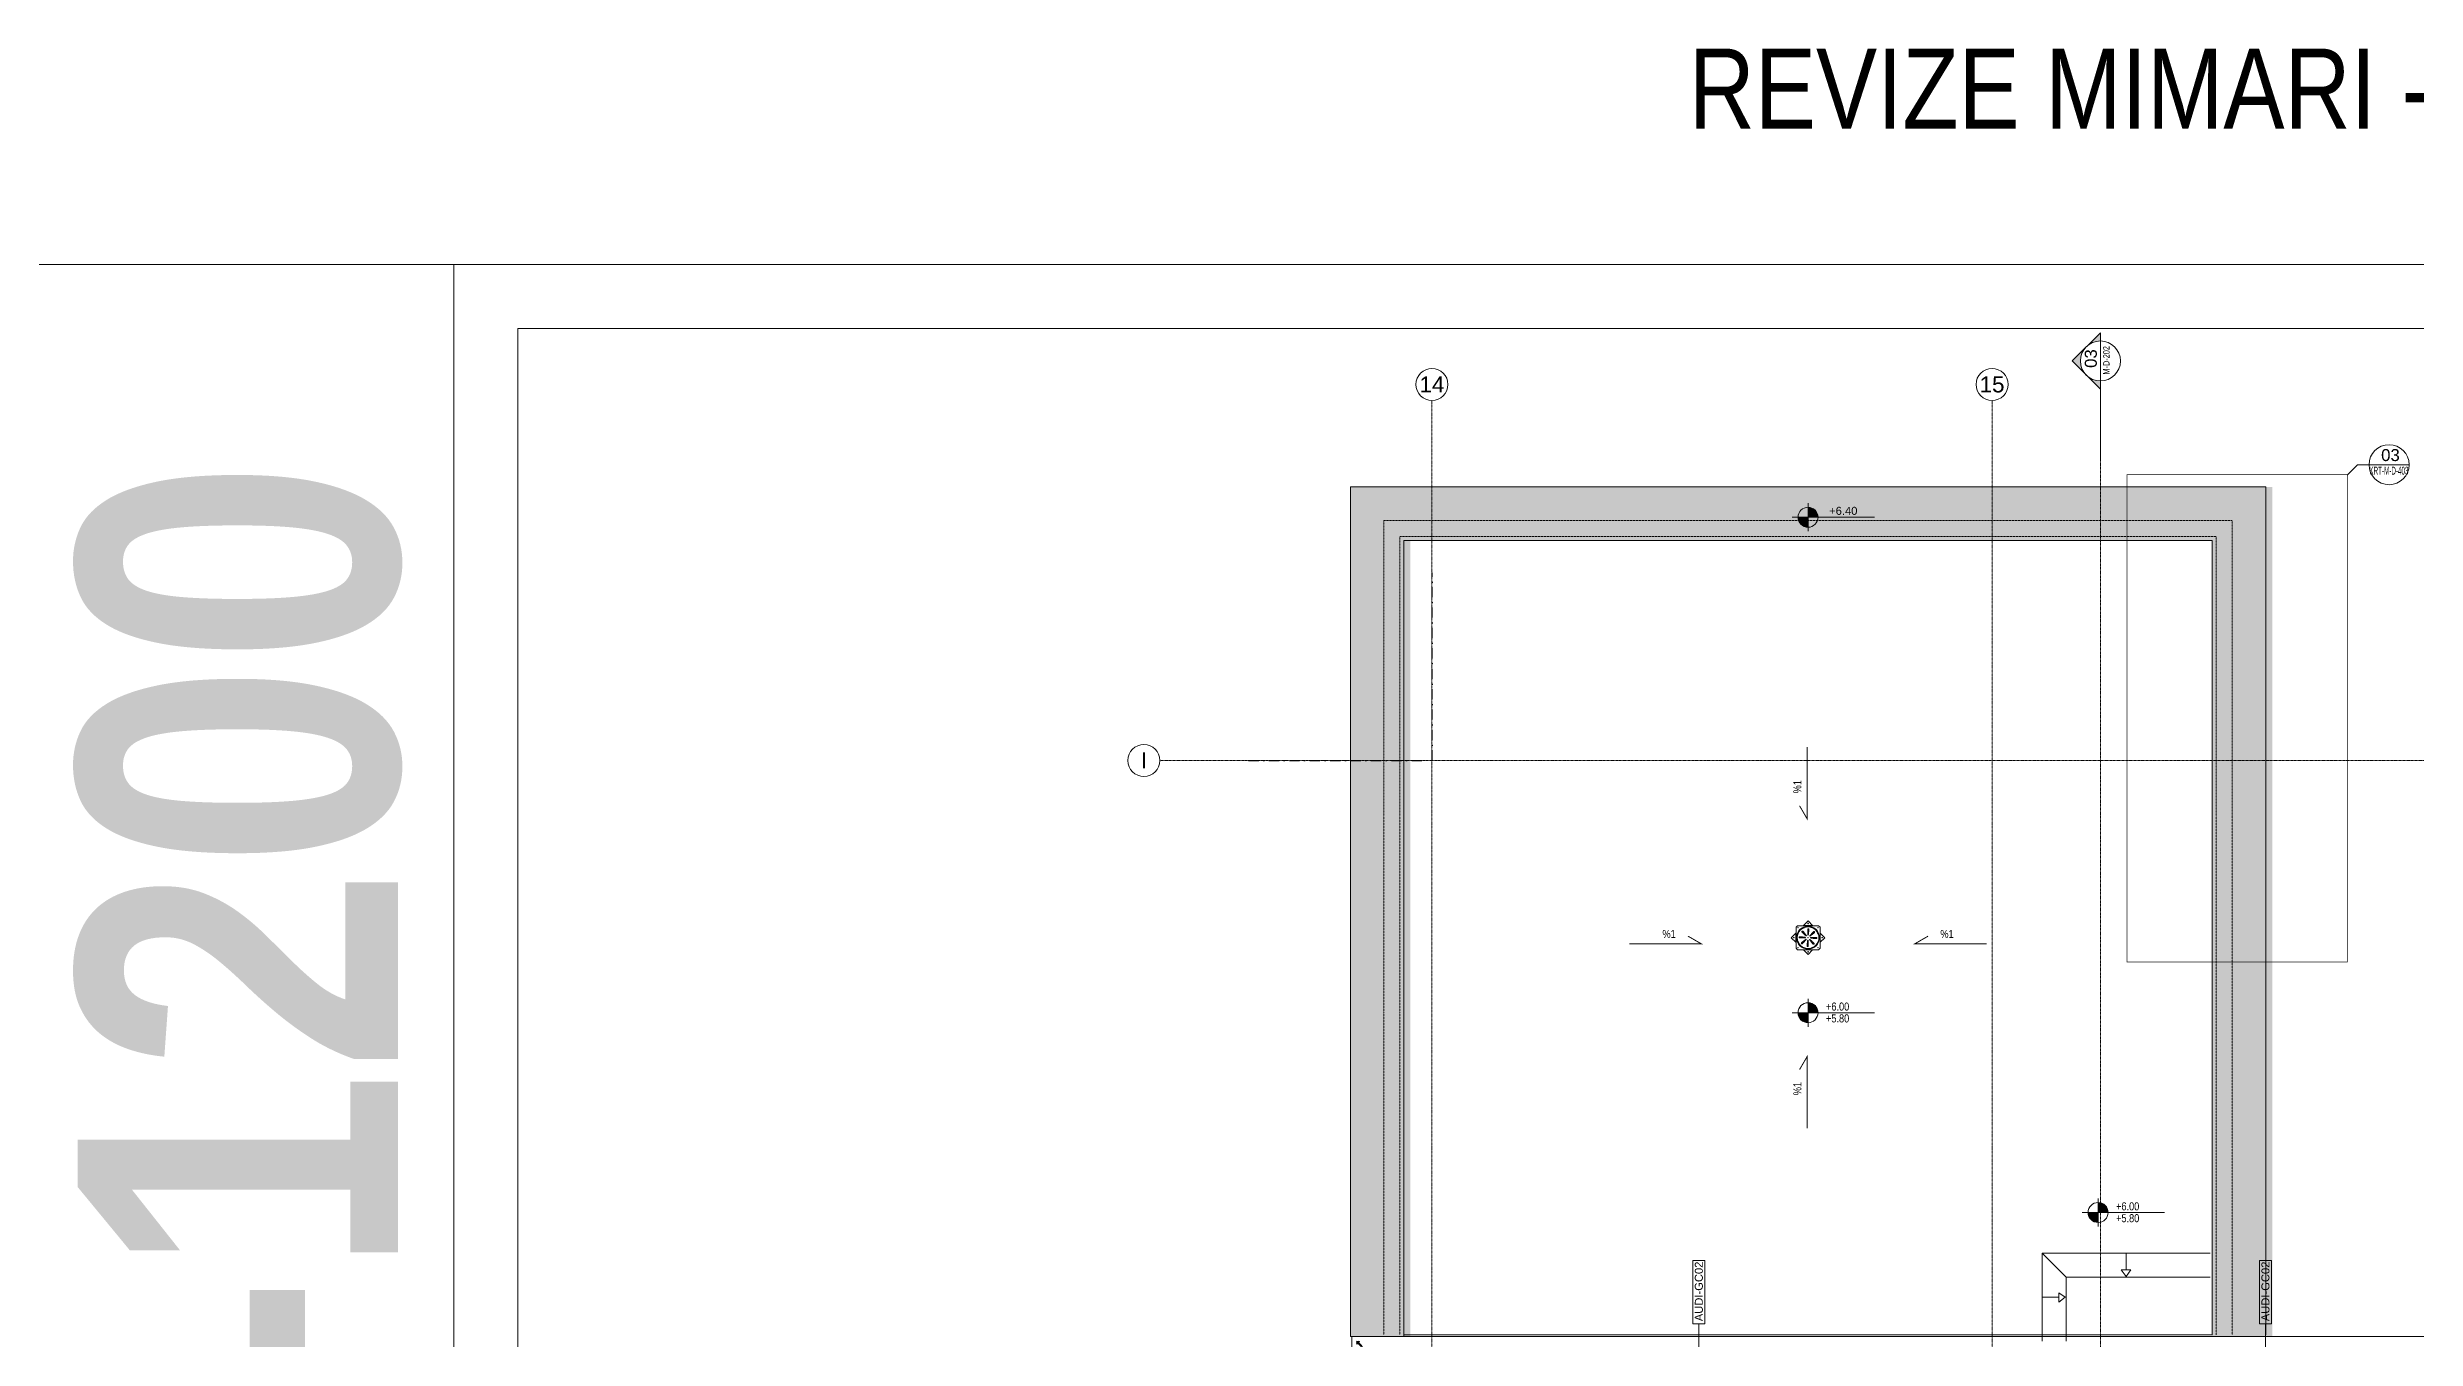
# Model space of a CAD drawing. Extents: x -1133 to 23780, y -1311 to 8245.
# Drawn here: x 5437 to 8397, y 2862 to 4476 of the extents above; entities that cross this region are included whole.
import ezdxf
from ezdxf.enums import TextEntityAlignment as Align
from ezdxf.xclip import XClip

# ---------------------------------------------------------------- set-up
doc = ezdxf.new("R2010")
doc.units = 0
doc.header["$MEASUREMENT"] = 0
doc.header["$XCLIPFRAME"] = 0
for name, pattern in [('DASHDOT', [25.4, 12.7, -6.35, 0, -6.35]), ('DASHDOT2', [0.5, 0.25, -0.125, 0, -0.125]), ('DOT2', [0.125, 0, -0.125]), ('HIDDEN', [0.375, 0.25, -0.125]), ('HIDDEN2', [4.7625, 3.175, -1.5875])]:
    doc.linetypes.add(name, pattern=pattern)
doc.layers.get('0').update_dxf_attribs({"color": 9, "lineweight": 9})
for name, color, linetype, lineweight in [('06C', 9, 'Continuous', 9), ('06D', 9, 'Continuous', 9), ('10', 9, 'Continuous', 9), ('20', 9, 'DOT2', 9), ('21', 9, 'Continuous', 9), ('22', 8, 'Continuous', 9), ('24', 9, 'DASHDOT2', 9), ('35', 9, 'Continuous', 9), ('40A', 9, 'Continuous', 9), ('E-KABLO', 7, 'Continuous', 30), ('GEB-BEZUG', 9, 'Continuous', 25)]:
    doc.layers.add(name, color=color, linetype=linetype, lineweight=lineweight)
doc.styles.add('Arial', font='arial.ttf', dxfattribs={"height": 2.5})
doc.styles.add('MuuM_TEXT-BOLD', font='ARIALNB.TTF')
doc.styles.add('MuuM_TEXT-ITALIC', font='ARIALNI.TTF')
doc.styles.add('MuuM_TEXT-STANDART', font='ARIALN.TTF')

# ---------------------------------------------------------------- blocks, each defined once
blk = doc.blocks.new('Einfügepunkt')
at = {"layer": 'GEB-BEZUG'}
for p, q in [((-1, -1), (1, 1)), ((-1, 1), (1, -1))]:
    blk.add_line(p, q, dxfattribs=at)
blk = doc.blocks.new('p-suzgec')
at = {"ltscale": 25}
for p, q in [((-21.1, 0), (-15.5, 5.7)), ((-15.5, -5.7), (-21.1, 0)), ((-15.5, 5.7), (-15.2, 5.9)), ((-15.5, -5.7), (-15.5, 5.7)), ((-13.2, 15), (-15.2, 13)), ((-15.2, 13), (-15.2, -13)), ((12.8, 15), (-13.2, 15)), ((-10.5, 1.2), (-3.4, 0.3)), ((-6.1, 15), (-5.9, 15.2)), ((-5.9, 12.3), (-6, 12.5)), ((-5.9, 15.2), (-0.2, 20.9)), ((-5.9, 15.2), (5.4, 15.2)), ((-5.8, 12), (-5.9, 12.3)), ((-5.1, 12.9), (-5, 12.7)), ((-5, 12.7), (-4.8, 12.4)), ((-3.3, 0.2), (-3.4, 0.3)), ((-0.2, 0), (-0.5, 0)), ((-0.2, 20.9), (5.4, 15.2)), ((-0.2, 0), (-0.2, 0.2)), ((-0.2, 0), (0, 0)), ((-0.2, 0), (-0.2, -0.2)), ((0.9, 10.2), (0, 3.1)), ((0, 3), (0, 3.1)), ((5.4, 15.2), (5.6, 15)), ((12.1, 5.6), (12.3, 5.7)), ((12.6, 4.8), (12.5, 4.7)), ((14.8, 13), (12.8, 15)), ((14.8, -13), (14.8, 13)), ((14.8, 5.9), (15, 5.7)), ((15, 5.7), (15, -5.7)), ((15, 5.7), (20.6, 0)), ((20.6, 0), (15, -5.7)), ((-15.2, -5.9), (-15.5, -5.7)), ((-15.2, -13), (-13.2, -15)), ((-13.2, -15), (12.8, -15)), ((-13.1, -4.8), (-13, -4.7)), ((-13, -4.7), (-12.6, -4.6)), ((-12.6, -5.6), (-12.8, -5.7)), ((-12.2, -5.5), (-12.6, -5.6)), ((-5.9, -15.2), (-6.1, -15)), ((5.4, -15.2), (-5.9, -15.2)), ((-0.2, -20.9), (-5.9, -15.2)), ((-1.4, -10.2), (-0.5, -3.1)), ((-0.5, -3), (-0.5, -3.1)), ((5.4, -15.2), (-0.2, -20.9)), ((2.8, -0.2), (2.9, -0.3)), ((10, -1.2), (2.9, -0.3)), ((4.5, -12.7), (4.3, -12.4)), ((4.6, -12.9), (4.5, -12.7)), ((5.3, -12), (5.4, -12.3)), ((5.4, -12.3), (5.5, -12.5)), ((5.6, -15), (5.4, -15.2)), ((12.8, -15), (14.8, -13)), ((15, -5.7), (14.8, -5.9))]:
    blk.add_line(p, q, dxfattribs=at)
for centre, radius in [((-17.9, 0), 0.4), ((-17.9, 0), 0.358), ((-0.2, 0), 14.3), ((-12.8, 12.5), 0.3), ((-0.2, 17.7), 0.4), ((-0.2, 17.7), 0.358), ((12.2, 12.5), 0.3), ((17.4, 0), 0.4), ((17.4, 0), 0.358), ((-12.8, -12.5), 0.3), ((-0.2, -17.7), 0.4), ((-0.2, -17.7), 0.358), ((12.2, -12.5), 0.3)]:
    blk.add_circle(centre, radius, dxfattribs=at)
for radius, start, end in [(13.5, 114.6147, 200.3853), (13.8, 110.4176, 114.5824), (13.7, 110.4084, 114.5916), (13.3, 110.3378, 114.6622), (13.2, 110.3292, 114.6708), (13.5, 24.6147, 110.3853), (13.6, 294.6147, 20.3853), (13.2, 20.3292, 24.6708), (13.3, 20.3378, 24.6622), (13.7, 20.4084, 24.5916), (13.8, 20.4176, 24.5824), (13.7, 200.4084, 204.5916), (13.8, 200.4176, 204.5824), (13.3, 200.3378, 204.6622), (13.2, 200.3292, 204.6708), (13.5, 204.6147, 290.3853), (13.2, 290.3292, 294.6708), (13.3, 290.3378, 294.6622), (13.7, 290.4084, 294.5916), (13.8, 290.4176, 294.5824)]:
    blk.add_arc((-0.2, 0), radius, start, end, dxfattribs=at)
for points, knots in [([(-10.5, -0.3), (-10.6, -0.3), (-10.7, -0.3), (-10.9, -0.2), (-11, -0.2), (-11.1, 0), (-11.2, 0.1), (-11.2, 0.3), (-11.2, 0.4), (-11.2, 0.6), (-11.2, 0.7), (-11.1, 0.9), (-11.1, 1), (-10.9, 1.1), (-10.8, 1.1), (-10.6, 1.2), (-10.5, 1.2), (-10.4, 1.2)], [2.169268, 2.169268, 2.169268, 2.169268, 2.468107, 2.468107, 2.768207, 2.768207, 3.065525, 3.065525, 3.362844, 3.362844, 3.660162, 3.660162, 3.95748, 3.95748, 4.257581, 4.257581, 4.55635, 4.55635, 4.55635, 4.55635]), ([(-7.7, 7), (-7.8, 7.1), (-7.8, 7.2), (-7.9, 7.4), (-7.9, 7.5), (-7.9, 7.7), (-7.9, 7.8), (-7.8, 8), (-7.8, 8), (-7.6, 8.2), (-7.5, 8.2), (-7.3, 8.3), (-7.2, 8.3), (-7, 8.3), (-6.9, 8.3), (-6.7, 8.2), (-6.6, 8.1), (-6.6, 8)], [2.169268, 2.169268, 2.169268, 2.169268, 2.468107, 2.468107, 2.768207, 2.768207, 3.065525, 3.065525, 3.362844, 3.362844, 3.660162, 3.660162, 3.95748, 3.95748, 4.257581, 4.257581, 4.55635, 4.55635, 4.55635, 4.55635]), ([(-3.5, 0.4), (-3.5, 0.4), (-3.5, 0.4), (-3.5, 0.4), (-3.4, 0.4), (-3.4, 0.4), (-3.4, 0.3), (-3.3, 0.3), (-3.3, 0.3), (-3.3, 0.3), (-3.3, 0.2), (-3.2, 0.2), (-3.2, 0.1), (-3.3, 0.1), (-3.3, 0), (-3.3, 0), (-3.3, -0.1), (-3.4, -0.1), (-3.4, -0.1), (-3.5, -0.1), (-3.5, -0.1), (-3.5, -0.1), (-3.5, -0.1)], [-0.0013985, -0.0013985, -0.0013985, -0.0013985, 0, 0, 0, 0.0909291, 0.0909291, 0.1818582, 0.1818582, 0.2711248, 0.2711248, 0.3603915, 0.3603915, 0.4496581, 0.4496581, 0.5389247, 0.5389247, 0.6298538, 0.6298538, 0.7207829, 0.7207829, 0.7401198, 0.7401198, 0.7401198, 0.7401198]), ([(-2.2, 2.6), (-2.2, 2.6), (-2.2, 2.6), (-2.2, 2.6), (-2.2, 2.5), (-2.2, 2.5), (-2.2, 2.4), (-2.2, 2.4), (-2.2, 2.3), (-2.2, 2.3), (-2.2, 2.3), (-2.3, 2.2), (-2.3, 2.2), (-2.3, 2.2), (-2.4, 2.2), (-2.4, 2.1), (-2.5, 2.1), (-2.5, 2.2), (-2.6, 2.2), (-2.6, 2.2), (-2.6, 2.2), (-2.6, 2.2), (-2.6, 2.2)], [-0.0013985, -0.0013985, -0.0013985, -0.0013985, 0, 0, 0, 0.0909291, 0.0909291, 0.1818582, 0.1818582, 0.2711248, 0.2711248, 0.3603915, 0.3603915, 0.4496581, 0.4496581, 0.5389247, 0.5389247, 0.6298538, 0.6298538, 0.7207829, 0.7207829, 0.7401198, 0.7401198, 0.7401198, 0.7401198]), ([(-0.6, 10.2), (-0.6, 10.3), (-0.5, 10.4), (-0.5, 10.6), (-0.4, 10.7), (-0.3, 10.8), (-0.2, 10.9), (0, 11), (0.1, 11), (0.3, 11), (0.4, 11), (0.6, 10.9), (0.7, 10.8), (0.8, 10.7), (0.9, 10.6), (0.9, 10.4), (1, 10.3), (0.9, 10.2)], [2.169268, 2.169268, 2.169268, 2.169268, 2.468107, 2.468107, 2.768207, 2.768207, 3.065525, 3.065525, 3.362844, 3.362844, 3.660162, 3.660162, 3.95748, 3.95748, 4.257581, 4.257581, 4.55635, 4.55635, 4.55635, 4.55635]), ([(0.1, 3.2), (0.1, 3.2), (0.1, 3.2), (0.1, 3.2), (0.1, 3.2), (0.1, 3.2), (0.1, 3.1), (0.1, 3.1), (0, 3), (0, 3), (-0.1, 3), (-0.1, 3), (-0.2, 3), (-0.2, 3), (-0.2, 3), (-0.3, 3), (-0.3, 3.1), (-0.3, 3.1), (-0.4, 3.2), (-0.4, 3.2), (-0.4, 3.2), (-0.4, 3.3), (-0.4, 3.3)], [-0.0013985, -0.0013985, -0.0013985, -0.0013985, 0, 0, 0, 0.0909291, 0.0909291, 0.1818582, 0.1818582, 0.2711248, 0.2711248, 0.3603915, 0.3603915, 0.4496581, 0.4496581, 0.5389247, 0.5389247, 0.6298538, 0.6298538, 0.7207829, 0.7207829, 0.7401198, 0.7401198, 0.7401198, 0.7401198]), ([(2.3, 2), (2.3, 2), (2.3, 2), (2.3, 2), (2.3, 2), (2.2, 2), (2.2, 1.9), (2.2, 1.9), (2.1, 1.9), (2.1, 2), (2, 2), (2, 2), (1.9, 2), (1.9, 2.1), (1.9, 2.1), (1.9, 2.2), (1.9, 2.2), (1.9, 2.3), (1.9, 2.3), (1.9, 2.3), (2, 2.4), (2, 2.4), (2, 2.4)], [-0.0013985, -0.0013985, -0.0013985, -0.0013985, 0, 0, 0, 0.0909291, 0.0909291, 0.1818582, 0.1818582, 0.2711248, 0.2711248, 0.3603915, 0.3603915, 0.4496581, 0.4496581, 0.5389247, 0.5389247, 0.6298538, 0.6298538, 0.7207829, 0.7207829, 0.7401198, 0.7401198, 0.7401198, 0.7401198]), ([(3, -0.4), (3, -0.4), (3, -0.4), (3, -0.4), (2.9, -0.4), (2.9, -0.4), (2.9, -0.3), (2.8, -0.3), (2.8, -0.3), (2.8, -0.3), (2.8, -0.2), (2.7, -0.2), (2.7, -0.1), (2.8, -0.1), (2.8, 0), (2.8, 0), (2.8, 0.1), (2.9, 0.1), (2.9, 0.1), (3, 0.1), (3, 0.1), (3, 0.1), (3, 0.1)], [-0.0013985, -0.0013985, -0.0013985, -0.0013985, 0, 0, 0, 0.0909291, 0.0909291, 0.1818582, 0.1818582, 0.2711248, 0.2711248, 0.3603915, 0.3603915, 0.4496581, 0.4496581, 0.5389247, 0.5389247, 0.6298538, 0.6298538, 0.7207829, 0.7207829, 0.7401198, 0.7401198, 0.7401198, 0.7401198]), ([(6.8, 7.4), (6.8, 7.5), (6.9, 7.6), (7.1, 7.7), (7.2, 7.7), (7.4, 7.7), (7.5, 7.7), (7.7, 7.6), (7.8, 7.5), (7.9, 7.4), (8, 7.3), (8.1, 7.1), (8.1, 7), (8, 6.8), (8, 6.7), (7.9, 6.5), (7.8, 6.4), (7.8, 6.3)], [2.169268, 2.169268, 2.169268, 2.169268, 2.468107, 2.468107, 2.768207, 2.768207, 3.065525, 3.065525, 3.362844, 3.362844, 3.660162, 3.660162, 3.95748, 3.95748, 4.257581, 4.257581, 4.55635, 4.55635, 4.55635, 4.55635]), ([(10, 0.3), (10.1, 0.3), (10.2, 0.3), (10.4, 0.2), (10.5, 0.2), (10.6, 0), (10.7, -0.1), (10.7, -0.3), (10.7, -0.4), (10.7, -0.6), (10.7, -0.7), (10.6, -0.9), (10.6, -1), (10.4, -1.1), (10.3, -1.1), (10.1, -1.2), (10, -1.2), (9.9, -1.2)], [2.169268, 2.169268, 2.169268, 2.169268, 2.468107, 2.468107, 2.768207, 2.768207, 3.065525, 3.065525, 3.362844, 3.362844, 3.660162, 3.660162, 3.95748, 3.95748, 4.257581, 4.257581, 4.55635, 4.55635, 4.55635, 4.55635]), ([(-7.3, -7.4), (-7.3, -7.5), (-7.4, -7.6), (-7.6, -7.7), (-7.7, -7.7), (-7.9, -7.7), (-8, -7.7), (-8.2, -7.6), (-8.3, -7.5), (-8.4, -7.4), (-8.5, -7.3), (-8.6, -7.1), (-8.6, -7), (-8.5, -6.8), (-8.5, -6.7), (-8.4, -6.5), (-8.3, -6.4), (-8.3, -6.3)], [2.169268, 2.169268, 2.169268, 2.169268, 2.468107, 2.468107, 2.768207, 2.768207, 3.065525, 3.065525, 3.362844, 3.362844, 3.660162, 3.660162, 3.95748, 3.95748, 4.257581, 4.257581, 4.55635, 4.55635, 4.55635, 4.55635]), ([(-2.8, -2), (-2.8, -2), (-2.8, -2), (-2.8, -2), (-2.8, -2), (-2.7, -2), (-2.7, -1.9), (-2.7, -1.9), (-2.6, -1.9), (-2.6, -2), (-2.5, -2), (-2.5, -2), (-2.4, -2), (-2.4, -2.1), (-2.4, -2.1), (-2.4, -2.2), (-2.4, -2.2), (-2.4, -2.3), (-2.4, -2.3), (-2.4, -2.3), (-2.5, -2.4), (-2.5, -2.4), (-2.5, -2.4)], [-0.0013985, -0.0013985, -0.0013985, -0.0013985, 0, 0, 0, 0.0909291, 0.0909291, 0.1818582, 0.1818582, 0.2711248, 0.2711248, 0.3603915, 0.3603915, 0.4496581, 0.4496581, 0.5389247, 0.5389247, 0.6298538, 0.6298538, 0.7207829, 0.7207829, 0.7401198, 0.7401198, 0.7401198, 0.7401198]), ([(0.1, -10.2), (0.1, -10.3), (0, -10.4), (0, -10.6), (-0.1, -10.7), (-0.2, -10.8), (-0.3, -10.9), (-0.5, -11), (-0.6, -11), (-0.8, -11), (-0.9, -11), (-1.1, -10.9), (-1.2, -10.8), (-1.3, -10.7), (-1.4, -10.6), (-1.4, -10.4), (-1.5, -10.3), (-1.4, -10.2)], [2.169268, 2.169268, 2.169268, 2.169268, 2.468107, 2.468107, 2.768207, 2.768207, 3.065525, 3.065525, 3.362844, 3.362844, 3.660162, 3.660162, 3.95748, 3.95748, 4.257581, 4.257581, 4.55635, 4.55635, 4.55635, 4.55635]), ([(-0.6, -3.2), (-0.6, -3.2), (-0.6, -3.2), (-0.6, -3.2), (-0.6, -3.2), (-0.6, -3.2), (-0.6, -3.1), (-0.6, -3.1), (-0.5, -3), (-0.5, -3), (-0.4, -3), (-0.4, -3), (-0.4, -3), (-0.3, -3), (-0.3, -3), (-0.2, -3), (-0.2, -3.1), (-0.2, -3.1), (-0.2, -3.2), (-0.1, -3.2), (-0.1, -3.2), (-0.1, -3.3), (-0.1, -3.3)], [-0.0013985, -0.0013985, -0.0013985, -0.0013985, 0, 0, 0, 0.0909291, 0.0909291, 0.1818582, 0.1818582, 0.2711248, 0.2711248, 0.3603915, 0.3603915, 0.4496581, 0.4496581, 0.5389247, 0.5389247, 0.6298538, 0.6298538, 0.7207829, 0.7207829, 0.7401198, 0.7401198, 0.7401198, 0.7401198]), ([(1.7, -2.6), (1.7, -2.6), (1.7, -2.6), (1.7, -2.6), (1.7, -2.5), (1.7, -2.5), (1.7, -2.4), (1.7, -2.4), (1.7, -2.3), (1.7, -2.3), (1.7, -2.3), (1.8, -2.2), (1.8, -2.2), (1.8, -2.2), (1.9, -2.2), (1.9, -2.1), (2, -2.1), (2, -2.2), (2.1, -2.2), (2.1, -2.2), (2.1, -2.2), (2.1, -2.2), (2.1, -2.2)], [-0.0013985, -0.0013985, -0.0013985, -0.0013985, 0, 0, 0, 0.0909291, 0.0909291, 0.1818582, 0.1818582, 0.2711248, 0.2711248, 0.3603915, 0.3603915, 0.4496581, 0.4496581, 0.5389247, 0.5389247, 0.6298538, 0.6298538, 0.7207829, 0.7207829, 0.7401198, 0.7401198, 0.7401198, 0.7401198]), ([(7.2, -7), (7.3, -7.1), (7.3, -7.2), (7.4, -7.4), (7.4, -7.5), (7.4, -7.7), (7.4, -7.8), (7.3, -8), (7.3, -8), (7.1, -8.2), (7, -8.2), (6.8, -8.3), (6.7, -8.3), (6.5, -8.3), (6.4, -8.3), (6.2, -8.2), (6.1, -8.1), (6.1, -8)], [2.169268, 2.169268, 2.169268, 2.169268, 2.468107, 2.468107, 2.768207, 2.768207, 3.065525, 3.065525, 3.362844, 3.362844, 3.660162, 3.660162, 3.95748, 3.95748, 4.257581, 4.257581, 4.55635, 4.55635, 4.55635, 4.55635])]:
    blk.add_open_spline(points, degree=3, knots=knots, dxfattribs=at)
for points, weights in [([(-10.4, 1.2), (-5.1, 0.6), (-3.5, 0.4)], [1.04357122072, 1.19470433147, 1]), ([(-2.6, 2.2), (-3.9, 3.4), (-7.7, 7)], [1, 1.19289012244, 1.04336959178]), ([(-6.6, 8), (-3.3, 3.9), (-2.2, 2.6)], [1.04357122128, 1.19470433435, 1]), ([(-0.4, 3.3), (-0.4, 4.9), (-0.6, 10.2)], [1, 1.1928901223, 1.04336959175]), ([(0.9, 10.2), (0.3, 4.9), (0.1, 3.2)], [1.04357122043, 1.19470432993, 1]), ([(2, 2.4), (3.1, 3.6), (6.8, 7.4)], [1, 1.19289012017, 1.04336959134]), ([(7.8, 6.3), (3.6, 3), (2.3, 2)], [1.04357122006, 1.19470432802, 1]), ([(11.7, 5.5), (11.9, 5.6), (12.1, 5.6)], [1.02554744525, 1.0127799804, 1]), ([(12.5, 4.7), (12.3, 4.7), (12.1, 4.6)], [1, 1.0127799804, 1.02554744526]), ([(-3.5, -0.1), (-5.2, -0.2), (-10.5, -0.3)], [1, 1.19289012449, 1.04336959218]), ([(-8.3, -6.3), (-4.1, -3), (-2.8, -2)], [1.04357122094, 1.1947043326, 1]), ([(-2.5, -2.4), (-3.6, -3.6), (-7.3, -7.4)], [1, 1.19289012327, 1.04336959194]), ([(-1.4, -10.2), (-0.8, -4.9), (-0.6, -3.2)], [1.04357122103, 1.19470433305, 1]), ([(-0.1, -3.3), (-0.1, -4.9), (0.1, -10.2)], [1, 1.19289011339, 1.04336959002]), ([(6.1, -8), (2.8, -3.9), (1.7, -2.6)], [1.04357121982, 1.19470432681, 1]), ([(2.1, -2.2), (3.4, -3.4), (7.2, -7)], [1, 1.19289011781, 1.04336959088])]:
    blk.add_rational_spline(points, weights, degree=2, dxfattribs=at)
for points, weights, knots in [([(3, 0.1), (3.5, 0.1), (6, 0.2), (10, 0.3)], [4.14064799907, 3.56700040162, 2.15953650571, 1.32480586323], [27.48414514, 27.48414514, 27.48414514, 27.50397367, 27.53272487, 27.53272487, 27.53272487]), ([(9.9, -1.2), (7.9, -1), (4.7, -0.6), (3.3, -0.4), (3, -0.4)], [1.32476723726, 1.64485472039, 2.71311941379, 3.81141839734, 4.16242382948], [0.00590224, 0.00590224, 0.00590224, 0.01753913, 0.04477222, 0.05758123, 0.05758123, 0.05758123])]:
    blk.add_rational_spline(points, weights, degree=2, knots=knots, dxfattribs=at)
at = {"ltscale": 25, "xscale": 0.1, "yscale": 0.1, "zscale": 0.1}
blk.add_blockref('Einfügepunkt', (-0.2, 0), dxfattribs=at)
blk = doc.blocks.new('0_elevationtarget-p-bk')
h = blk.add_hatch(color=254)
h.paths.add_polyline_path([(2.5, 0, 0.414214), (0, 2.5), (0, 0)])
h.paths.add_polyline_path([(0, 0), (-2.5, 0, 0.414214), (0, -2.5)])
blk.add_line((0, -3.5), (0, 3.5))
blk.add_lwpolyline([(16.6, 0), (-4, 0)])
blk.add_circle((0, 0), 2.5)
at = {"style": 'Arial'}
blk.add_attdef('BITMISKOT', text='', height=2, dxfattribs=at).set_placement((4.5, 0), align=Align.BOTTOM_LEFT)
at = {"style": 'MuuM_TEXT-ITALIC'}
blk.add_attdef('FINISHINGFLOORLEVEL', text='', height=2, dxfattribs=at).set_placement((4.5, -0.59), align=Align.TOP_LEFT)
blk = doc.blocks.new('0_elevationtarget-p')
h = blk.add_hatch(color=256)
h.paths.add_polyline_path([(2.5, 0, 0.414214), (0, 2.5), (0, 0)])
h.paths.add_polyline_path([(0, 0), (-2.5, 0, 0.414214), (0, -2.5)])
blk.add_line((0, -3.5), (0, 3.5))
blk.add_lwpolyline([(16.6, 0), (-4, 0)])
blk.add_circle((0, 0), 2.5)
at = {"style": 'Arial'}
blk.add_attdef('BITMISKOT', text='', height=2, dxfattribs=at).set_placement((4.5, 0), align=Align.BOTTOM_LEFT)
blk.add_attdef('KABAKOT', text='', height=2, dxfattribs=at).set_placement((4.5, -0.59), align=Align.TOP_LEFT)
blk = doc.blocks.new('0_wallno')
blk.add_lwpolyline([(-7.84, 1.5), (7.94, 1.5), (7.94, -1.5), (-7.84, -1.5)], close=True)
blk.add_lwpolyline([(7.94, 0), (16.13, 0)])
at = {"style": 'Arial'}
blk.add_attdef('DUVARNO', text='', height=2, dxfattribs=at).set_placement((0, 0), align=Align.MIDDLE_CENTER)
blk.add_attdef('GENISLIK', text='', height=2, dxfattribs=at).set_placement((8.44, 0), align=Align.BOTTOM_LEFT)
blk.add_attdef('YUKSEKLIK', text='', height=2, dxfattribs=at).set_placement((8.44, -0.5), align=Align.TOP_LEFT)
blk = doc.blocks.new('0_detailbox1')
blk.add_lwpolyline([(10.41, -2.5), (7.91, 0), (-5, 0)])
blk.add_circle((0, 0), 5)
at = {"style": 'Arial'}
blk.add_attdef('DETAYADI', text='', height=3, dxfattribs=at).set_placement((0, 0), align=Align.BOTTOM_CENTER)
blk.add_attdef('PAFTAADI', text='', height=2, dxfattribs=at).set_placement((0, -0.5), align=Align.TOP_CENTER)
blk = doc.blocks.new('p-cephe_kose profili')
at = {"linetype": 'Continuous', "lineweight": 13}
for p, q in [((-2.7, 12.8), (-3.1, 12.8)), ((-3.1, -2.9), (-3.1, 12.8)), ((-2.7, -3), (-2.7, 12.8)), ((-33.5, -32.8), (-28.6, -27.9)), ((-33.3, -33), (-28.4, -28.1)), ((-28.1, -28.4), (-33, -33.3)), ((-27.9, -28.6), (-32.8, -33.5)), ((-3.1, -2.9), (-30.1, -29.9)), ((-2.7, -3), (-29.9, -30.1)), ((-28.4, -28.1), (-28.6, -27.9)), ((-28.1, -28.4), (-27.9, -28.6)), ((-33.9, -33.6), (-40.5, -40.2)), ((-40.5, -40.2), (-40.2, -40.5)), ((-33.6, -33.9), (-40.2, -40.5)), ((-34, -30.7), (-34, -32.8)), ((-34, -30.7), (-33.7, -30.7)), ((-33.9, -33.6), (-30.1, -29.9)), ((-33.6, -33.9), (-33.9, -33.6)), ((-33.7, -30.7), (-33.7, -32.8)), ((-33.6, -33.9), (-29.9, -30.1)), ((-32.8, -33.7), (-30.7, -33.7)), ((-32.8, -34), (-30.7, -34)), ((-30.7, -34), (-30.7, -33.7)), ((-30.1, -29.9), (-29.9, -30.1)), ((-29.9, -30.1), (-30.1, -29.9))]:
    blk.add_line(p, q, dxfattribs=at)
at = {"linetype": 'Continuous', "lineweight": 5}
for p, q in [((-3.1, 6.7), (1.1, 6.7)), ((1.1, 5.8), (-3.1, 5.8)), ((-2.7, 2.3), (-0.2, 10.3)), ((-0.2, 2.3), (-2.7, 10.3)), ((-2.7, 6.3), (4.2, 6.3)), ((4.9, 6.6), (1.1, 6.6)), ((4.9, 5.9), (1.1, 5.9))]:
    blk.add_line(p, q, dxfattribs=at)
at = {"lineweight": 5}
for p, q in [((-28.9, -29.7), (-29.7, -28.9)), ((-29.6, -28.6), (-28.4, -29.8)), ((-29.2, -28.9), (-29.6, -29.3)), ((-29.2, -28.9), (-29.4, -29.2)), ((-29.4, -29.2), (-29.2, -28.9)), ((-28.5, -29.2), (-29.2, -28.5)), ((-29.2, -28.9), (-28.8, -28.6)), ((-29.2, -28.9), (-29, -28.7)), ((-29, -28.7), (-29.2, -28.9)), ((-28.7, -29.4), (-29.2, -29.9)), ((-28.7, -29.4), (-28.2, -29)), ((-13.3, -13), (-13.7, -13.4)), ((-13, -13.7), (-13.7, -13)), ((-13.6, -12.7), (-12.4, -13.9)), ((-13.3, -13), (-13.5, -13.2)), ((-13.5, -13.2), (-13.3, -13)), ((-13.3, -13), (-12.9, -12.6)), ((-12.6, -13.3), (-13.3, -12.6)), ((-13.3, -13), (-13.1, -12.8)), ((-13.1, -12.8), (-13.3, -13)), ((-12.8, -13.5), (-13.3, -14)), ((-12.8, -13.5), (-12.3, -13)), ((-34.6, -31.9), (-33.2, -31.9)), ((-34.1, -31.9), (-34.1, -31.4)), ((-34.1, -31.7), (-33.7, -31.7)), ((-34.1, -31.9), (-34.1, -32.5)), ((-34.1, -32.2), (-33.7, -32.2)), ((-33.7, -31.9), (-33.7, -31.5)), ((-33.7, -31.9), (-33.7, -31.7)), ((-33.7, -31.7), (-33.7, -31.9)), ((-33.7, -31.9), (-33.7, -32.4)), ((-33.7, -31.9), (-33.7, -32.2)), ((-33.7, -32.2), (-33.7, -31.9)), ((-31.9, -34.1), (-32.5, -34.1)), ((-31.9, -33.7), (-32.4, -33.7)), ((-31.9, -33.7), (-32.2, -33.7)), ((-32.2, -33.7), (-31.9, -33.7)), ((-32.2, -34.1), (-32.2, -33.7)), ((-31.5, -31.2), (-31.9, -31.6)), ((-31.2, -31.9), (-31.9, -31.2)), ((-31.9, -34.6), (-31.9, -33.2)), ((-31.9, -33.7), (-31.7, -33.7)), ((-31.9, -33.7), (-31.5, -33.7)), ((-31.7, -33.7), (-31.9, -33.7)), ((-31.9, -34.1), (-31.4, -34.1)), ((-31.8, -30.9), (-30.6, -32.1)), ((-31.5, -31.2), (-31.7, -31.4)), ((-31.7, -31.4), (-31.5, -31.2)), ((-31.7, -34.1), (-31.7, -33.7)), ((-31.5, -31.2), (-31.1, -30.8)), ((-30.8, -31.5), (-31.5, -30.8)), ((-31.5, -31.2), (-31.3, -31)), ((-31.3, -31), (-31.5, -31.2)), ((-31, -31.7), (-31.5, -32.2)), ((-31, -31.7), (-30.5, -31.2))]:
    blk.add_line(p, q, dxfattribs=at)
for p, q in [((-16.2, -12.1), (-13.4, -12.1)), ((-16, -12), (-16, -12)), ((-16, -12), (-16, -12.1)), ((-16, -12.1), (-16, -12.1)), ((-15.5, -12.7), (-15.5, -11.4)), ((-15.4, -11.8), (-15.2, -11.8)), ((-15.4, -12.3), (-15.3, -12.3)), ((-15.3, -12), (-15.3, -12.4)), ((-15.3, -12.3), (-15.1, -12.3)), ((-15.2, -11.7), (-15.1, -12.4)), ((-15.2, -11.8), (-15.1, -11.8)), ((-15.1, -11.8), (-14.9, -11.8)), ((-15.1, -12.3), (-15, -12.3)), ((-15, -11.7), (-14.9, -12.4)), ((-15, -12.3), (-14.8, -12.3)), ((-14.9, -11.8), (-14.7, -11.8)), ((-14.8, -11.7), (-14.7, -12.4)), ((-14.8, -12.3), (-14.6, -12.3)), ((-14.7, -11.8), (-14.5, -11.8)), ((-14.6, -11.7), (-14.6, -12.4)), ((-14.6, -12.3), (-14.4, -12.3)), ((-14.5, -11.7), (-14.4, -12.4)), ((-14.5, -11.8), (-14.3, -11.8)), ((-14.4, -12.3), (-14.2, -12.3)), ((-14.3, -11.7), (-14.2, -12.4)), ((-14.3, -11.8), (-13.6, -12.1)), ((-14.2, -12.3), (-13.6, -12.1)), ((-14.1, -11.8), (-14, -12.3)), ((-12.7, -15.5), (-11.4, -15.5)), ((-11.7, -14.3), (-12.4, -14.2)), ((-11.7, -14.5), (-12.4, -14.4)), ((-11.7, -14.7), (-12.4, -14.6)), ((-11.7, -14.8), (-12.4, -14.7)), ((-11.7, -15), (-12.4, -14.9)), ((-11.7, -15.2), (-12.4, -15.1)), ((-12, -15.3), (-12.4, -15.3)), ((-12.3, -14.3), (-12.1, -13.6)), ((-11.8, -14.1), (-12.3, -14)), ((-12.3, -14.4), (-12.3, -14.3)), ((-12.3, -14.6), (-12.3, -14.4)), ((-12.3, -14.8), (-12.3, -14.6)), ((-12.3, -15), (-12.3, -14.8)), ((-12.3, -15.2), (-12.3, -15)), ((-12.3, -15.3), (-12.3, -15.2)), ((-12.3, -15.4), (-12.3, -15.3)), ((-12.1, -16.2), (-12.1, -13.4)), ((-11.8, -14.3), (-12.1, -13.6)), ((-12.1, -16), (-12.1, -16)), ((-12, -16), (-12.1, -16)), ((-12, -16), (-12, -16)), ((-11.8, -14.5), (-11.8, -14.3)), ((-11.8, -14.7), (-11.8, -14.5)), ((-11.8, -14.9), (-11.8, -14.7)), ((-11.8, -15.1), (-11.8, -14.9)), ((-11.8, -15.2), (-11.8, -15.1)), ((-11.8, -15.4), (-11.8, -15.2))]:
    blk.add_line(p, q)
at = {"linetype": 'Continuous', "lineweight": 18}
for p, q in [((-15.2, -10.9), (-15.2, -14)), ((-15.2, -10.9), (-14.9, -10.9)), ((-14.9, -10.9), (-14.9, -14)), ((-14.8, -14.1), (-12.6, -11.9)), ((-14.6, -14.3), (-12.4, -12.1)), ((-12.1, -12.4), (-14.3, -14.6)), ((-11.9, -12.6), (-14.1, -14.8)), ((-14, -14.9), (-10.9, -14.9)), ((-14, -15.2), (-10.9, -15.2)), ((-12.4, -12.1), (-12.6, -11.9)), ((-12.1, -12.4), (-11.9, -12.6)), ((-10.9, -15.2), (-10.9, -14.9))]:
    blk.add_line(p, q, dxfattribs=at)
at = {"lineweight": 0}
blk.add_line((-34, -32.8), (-34, -30.8), dxfattribs=at)
at = {"linetype": 'Continuous', "lineweight": 5}
for points in [[(-2.7, 10.3), (-0.2, 10.3), (-0.2, 2.3), (-2.7, 2.3)], [(1.1, 6.8), (4.9, 6.8), (4.9, 5.8), (1.1, 5.8)]]:
    blk.add_lwpolyline(points, close=True, dxfattribs=at)
blk.add_lwpolyline([(-38, -37.7), (-37.7, -38)])
at = {"lineweight": 5}
for centre, radius, start, end in [((-29.3, -28.9), 0.57, 67.9194, 202.0806), ((-29.2, -29), 0.909, 267.075, 2.925), ((-13.3, -13), 0.57, 67.9194, 202.0806), ((-13.2, -13.1), 0.909, 267.075, 2.925), ((-33.6, -31.9), 0.732, 131.1905, 228.8095), ((-33.8, -31.9), 0.46, 286.9574, 73.0426), ((-31.9, -33.6), 0.732, 221.1905, 318.8095), ((-31.9, -33.8), 0.46, 16.9574, 163.0426), ((-31.5, -31.2), 0.57, 67.9194, 202.0806), ((-31.4, -31.3), 0.909, 267.075, 2.925)]:
    blk.add_arc(centre, radius, start, end, dxfattribs=at)
for centre, radius, start, end in [((-15.5, -11.9), 0.473, 90, 166.6402), ((-14.9, -12.1), 1.11, 166.6402, 175.4788), ((-14.9, -12.1), 1.11, 184.5212, 193.3598), ((-15.5, -12.2), 0.473, 193.3598, 270), ((-15.4, -11.7), 0.09, 180, 270), ((-15.4, -12.4), 0.09, 90, 180), ((-12.2, -15.5), 0.473, 180, 256.6402), ((-12.4, -15.4), 0.09, 270, 0), ((-12.1, -14.9), 1.11, 256.6402, 265.4788), ((-12.1, -14.9), 1.11, 274.5212, 283.3598), ((-11.7, -15.4), 0.09, 180, 270), ((-11.9, -15.5), 0.473, 283.3598, 360)]:
    blk.add_arc(centre, radius, start, end)
at = {"linetype": 'Continuous', "lineweight": 18}
for centre, radius, start, end in [((-14.8, -14), 0.4, 180, 315), ((-14.8, -14), 0.1, 180, 315), ((-14, -14.8), 0.4, 135, 270), ((-14, -14.8), 0.1, 135, 270)]:
    blk.add_arc(centre, radius, start, end, dxfattribs=at)
at = {"linetype": 'Continuous', "lineweight": 13}
for centre, radius, start, end in [((-33.6, -32.8), 0.4, 180, 315), ((-33.6, -32.8), 0.1, 180, 315), ((-32.8, -33.6), 0.4, 135, 270), ((-32.8, -33.6), 0.1, 135, 270)]:
    blk.add_arc(centre, radius, start, end, dxfattribs=at)
at = {"linetype": 'Continuous', "lineweight": 5}
blk.add_rational_spline([(-3.1, 7.3), (-3.2, 7.3), (-3.3, 7.3), (-3.6, 7.3), (-3.7, 6.9), (-3.7, 6.8), (-3.7, 6.8), (-3.8, 6.3), (-3.7, 5.8), (-3.7, 5.7), (-3.7, 5.6), (-3.6, 5.3), (-3.3, 5.3), (-3.2, 5.3), (-3.1, 5.3), (-3.1, 6.3), (-3.1, 7.3)], [1, 1, 1, 0.760917374327, 1, 1, 1, 1, 1, 1, 1, 0.760917374327, 1, 1, 1, 1, 1], degree=2, knots=[0, 0, 0, 1, 1, 2, 2, 3, 3, 4, 4, 5, 5, 6, 6, 7, 7, 8, 8, 8], dxfattribs=at)
blk = doc.blocks.new('0_aks')
at = {"linetype": 'Continuous'}
blk.add_circle((0, 0), 2, dxfattribs=at)
at = {"style": 'Arial'}
blk.add_attdef('AKS', text='', height=2, dxfattribs=at).set_placement((0, 0), align=Align.MIDDLE_CENTER)
blk = doc.blocks.new('0_buildingsection')
h = blk.add_hatch(color=256)
h.paths.add_polyline_path([(7.07, 0), (0, 7.07), (-7.07, 0)])
h.paths.add_polyline_path([(5, 0, 1), (-5, 0)], flags=16)
for points in [[(7.07, 0), (0, 7.07), (-7.07, 0), (25, 0)], [(7.07, 0), (0, 7.07), (-7.07, 0), (7.07, 0)]]:
    blk.add_lwpolyline(points)
blk.add_circle((0, 0), 5)
at = {"style": 'Arial'}
blk.add_attdef('KESITADI', text='', height=3, dxfattribs=at).set_placement((0, 0), align=Align.BOTTOM_CENTER)
blk.add_attdef('PAFTAADI', text='', height=2, dxfattribs=at).set_placement((0, -0.5), align=Align.TOP_CENTER)

msp = doc.modelspace()

# ---------------------------------------------------------------- hatches: boundary and pattern name
h = msp.add_hatch(color=253)
h.dxf.hatch_style = 1
h.paths.add_polyline_path([(7132.5, 2865), (7065.5, 2865), (7065.5, 3927), (8209.5, 3927), (8209.5, 2865), (8142.5, 2865), (8142.5, 3860), (7132.5, 3860)])
h = msp.add_hatch(color=253)
h.dxf.hatch_style = 1
h.paths.add_polyline_path([(7132.6, 2865), (7065.6, 2865), (7065.6, 3927), (8209.6, 3927), (8209.6, 2865), (8142.6, 2865), (8142.6, 3860), (7132.6, 3860)])
h = msp.add_hatch(color=253)
h.dxf.hatch_style = 1
h.paths.add_polyline_path([(7140.6, 2865), (7073.6, 2865), (7073.6, 3927), (8217.6, 3927), (8217.6, 2865), (8150.6, 2865), (8150.6, 3860), (7140.6, 3860)])

# ---------------------------------------------------------------- linework, layer by layer
for p, q in [((7930, 2859), (7930, 2969)), ((7930, 2969), (8140, 2969)), ((7960, 2939), (7930, 2969)), ((8035, 2969), (8035, 2948.2)), ((7960, 2859), (7960, 2939)), ((7960, 2939), (8140, 2939)), ((8035, 2940), (8028.8, 2948.2)), ((8028.8, 2948.2), (8040.8, 2948.2)), ((8040.8, 2948.2), (8035, 2940)), ((7930, 2914), (7950.8, 2914)), ((7950.8, 2907.8), (7950.8, 2919.8)), ((7950.8, 2919.8), (7959, 2914)), ((7959, 2914), (7950.8, 2907.8))]:
    msp.add_line(p, q)
at = {"layer": '06C'}
for p, q in [((7067.5, 861.7), (7067.5, 2865)), ((7067.5, 2865), (10767.5, 2865))]:
    msp.add_line(p, q, dxfattribs=at)
for points in [[(7067.5, 2865), (7065.5, 2865), (7065.5, 3927), (8209.5, 3927), (8209.5, 2867)], [(7132.5, 2865), (7132.5, 3860), (8142.5, 3860), (8142.5, 2867)]]:
    msp.add_lwpolyline(points, dxfattribs=at)
at = {"layer": '20', "linetype": 'HIDDEN'}
for points in [[(7107.5, 2867), (7107.5, 3270), (7107.5, 3885), (8167.5, 3885), (8167.5, 2867)], [(7127.5, 2867), (7127.5, 3270), (7127.5, 3865), (8147.5, 3865), (8147.5, 2867)]]:
    msp.add_lwpolyline(points, dxfattribs=at)
at = {"layer": '21', "linetype": 'DASHDOT2'}
msp.add_lwpolyline([(8002.9, 204.5), (8002.9, 4014.1)], dxfattribs=at)
at = {"layer": '21', "linetype": 'HIDDEN2', "ltscale": 0.1, "const_width": 1}
msp.add_lwpolyline([(8311.6, 3942.2), (8036.1, 3942.2), (8036.1, 3333.1), (8311.6, 3333.1)], close=True, dxfattribs=at)
at = {"layer": '21', "const_width": 1.2}
for points in [[(7636.6, 3601.7), (7636.6, 3511.7), (7626.9, 3528.4)], [(7414.3, 3355.7), (7504.3, 3355.7), (7487.5, 3365.4)], [(7860.7, 3355.7), (7770.7, 3355.7), (7787.5, 3365.4)], [(7636.6, 3125.3), (7636.6, 3215.3), (7626.9, 3198.6)]]:
    msp.add_lwpolyline(points, dxfattribs=at)
at = {"layer": '24'}
for points in [[(7167.5, 195), (7167.5, 4035)], [(7867.5, 195), (7867.5, 4035)], [(6827.5, 3585), (11027.5, 3585)]]:
    msp.add_lwpolyline(points, dxfattribs=at)
at = {"layer": '35'}
for p, q in [((7132.5, 2867), (7132.5, 3860)), ((7132.5, 3860), (8142.5, 3860)), ((8142.5, 3860), (8142.5, 2867)), ((8142.5, 2867), (7132.5, 2867))]:
    msp.add_line(p, q, dxfattribs=at)
at = {"layer": '40A'}
for points in [[(5945, 4205), (0, 4205), (0, 0), (5945, 0)], [(11890, 4205), (5945, 4205), (5945, 0), (11890, 0)], [(11350.1, 80), (6025, 80), (6025, 4125), (11350.1, 4125)]]:
    msp.add_lwpolyline(points, close=True, dxfattribs=at)
at = {"layer": 'E-KABLO', "color": 6, "linetype": 'DASHDOT'}
for p, q in [((7167.6, 3585), (7167.6, 3819.9)), ((6938.3, 3585), (7167.6, 3585))]:
    msp.add_line(p, q, dxfattribs=at)

# ---------------------------------------------------------------- block references
at = {"layer": '06D'}
msp.add_blockref('p-suzgec', (7637.7, 3363.5), dxfattribs=at)
at = {"layer": '10'}
ref = msp.add_blockref('p-cephe_kose profili', (7107.7, 2824.7), dxfattribs=dict(at, xscale=-1, rotation=180))
XClip(ref).set_block_clipping_path([(-34.3499915514, -40.3121291393), (19.7500084472, 39.6878697639)])
at = {"layer": '21'}
ref = msp.add_blockref('0_buildingsection', (8002.9, 4084.3), dxfattribs=dict(at, xscale=-5, yscale=5, zscale=5, rotation=90))
ref.add_attrib('KESITADI', '03', dxfattribs={"layer": '0', "height": 15, "rotation": 90, "style": 'Arial'}).set_placement((8002.9, 4087.3), align=Align.BOTTOM_CENTER)
ref.add_attrib('PAFTAADI', 'M-D-202', dxfattribs={"layer": '0', "height": 8, "rotation": 90, "style": 'MuuM_TEXT-STANDART', "width": 0.8}).set_placement((8016.7, 4085.1), align=Align.BOTTOM_CENTER)
ref = msp.add_blockref('0_detailbox1', (8363.7, 3954.7), dxfattribs=dict(at, xscale=-5, yscale=5, zscale=5))
ref.add_attrib('DETAYADI', '03', dxfattribs={"layer": '0', "height": 15, "style": 'Arial'}).set_placement((8365.4, 3954.7), align=Align.BOTTOM_CENTER)
ref.add_attrib('PAFTAADI', 'KRT-M-D-403', dxfattribs={"layer": '0', "height": 10, "style": 'Arial', "width": 0.45}).set_placement((8363.5, 3952.2), align=Align.TOP_CENTER)
ref = msp.add_blockref('0_elevationtarget-p-bk', (7637.5, 3889), dxfattribs=dict(at, xscale=5, yscale=5, zscale=5))
ref.add_attrib('BITMISKOT', ' +6.40', dxfattribs={"layer": '0', "height": 10, "style": 'Arial'}).set_placement((7660, 3889), align=Align.BOTTOM_LEFT)
ref = msp.add_blockref('0_elevationtarget-p', (7637.5, 3269.7), dxfattribs=dict(at, xscale=5, yscale=5, zscale=0.5))
ref.add_attrib('BITMISKOT', '+6.00', dxfattribs={"layer": '0', "height": 10, "style": 'MuuM_TEXT-STANDART'}).set_placement((7660, 3269.4), align=Align.BOTTOM_LEFT)
ref.add_attrib('KABAKOT', '+5.80', dxfattribs={"layer": '0', "height": 10, "style": 'MuuM_TEXT-STANDART'}).set_placement((7660, 3254.6), align=Align.BOTTOM_LEFT)
ref = msp.add_blockref('0_elevationtarget-p', (8000, 3020), dxfattribs=dict(at, xscale=5, yscale=5, zscale=0.5))
ref.add_attrib('BITMISKOT', '+6.00', dxfattribs={"layer": '0', "height": 10, "style": 'MuuM_TEXT-STANDART'}).set_placement((8022.5, 3019.7), align=Align.BOTTOM_LEFT)
ref.add_attrib('KABAKOT', '+5.80', dxfattribs={"layer": '0', "height": 10, "style": 'MuuM_TEXT-STANDART'}).set_placement((8022.5, 3004.9), align=Align.BOTTOM_LEFT)
at = {"layer": '22'}
ref = msp.add_blockref('0_wallno', (7501, 2920.7), dxfattribs=dict(at, xscale=-5, yscale=5, zscale=5, rotation=90))
ref.add_attrib('DUVARNO', 'AUDI-GC02', dxfattribs={"layer": '0', "height": 10, "rotation": 90, "style": 'Arial'}).set_placement((7501, 2921.4), align=Align.MIDDLE_CENTER)
ref = msp.add_blockref('0_wallno', (8209.1, 2920.7), dxfattribs=dict(at, xscale=-5, yscale=5, zscale=5, rotation=90))
ref.add_attrib('DUVARNO', 'AUDI-GC02', dxfattribs={"layer": '0', "height": 10, "rotation": 90, "style": 'Arial'}).set_placement((8209.1, 2921.4), align=Align.MIDDLE_CENTER)
at = {"layer": '24', "xscale": 10, "yscale": 10, "zscale": 10}
for p, values in [((7167.5, 4055), {'AKS': '14'}), ((7867.5, 4055), {'AKS': '15'}), ((6807.5, 3585), {'AKS': 'I'})]:
    msp.add_blockref('0_aks', p, dxfattribs=at).add_auto_attribs(values)

# ---------------------------------------------------------------- texts
at = {"layer": '21', "color": 1, "style": 'MuuM_TEXT-STANDART'}
msp.add_text('REVIZE MIMARI - 13.04.2015', height=100, dxfattribs=at).set_placement((7488.4, 4374.8))
at = {"layer": '21', "char_height": 10, "width": 119.832, "rotation": 90, "style": 'MuuM_TEXT-STANDART'}
for insert, attachment_point in [((7619.2, 3543.9), 1), ((7619.2, 3183.1), 3)]:
    msp.add_mtext('%1', dxfattribs=dict(at, insert=insert, attachment_point=attachment_point))
at = {"layer": '21', "char_height": 10, "width": 119.832, "style": 'MuuM_TEXT-STANDART'}
for insert, attachment_point in [((7472.1, 3373.2), 3), ((7802.9, 3373.2), 1)]:
    msp.add_mtext('%1', dxfattribs=dict(at, insert=insert, attachment_point=attachment_point))
at = {"layer": '40A', "style": 'MuuM_TEXT-BOLD'}
msp.add_text('94-KRT-E-D-1200', height=400, rotation=90, dxfattribs=at).set_placement((5875.1, 2102.5), align=Align.CENTER)

doc.saveas('drawing.dxf')
